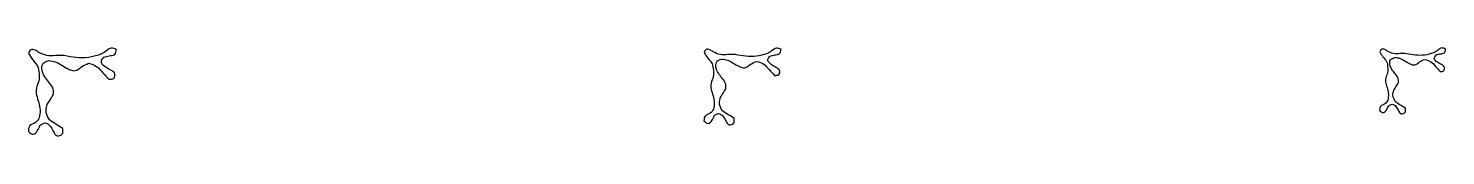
# Model space of a CAD drawing. Extents: x 1 to 50643, y 2 to 54380.
# Drawn here: x 47523 to 48573, y 21876 to 21941 of the extents above; entities that cross this region are included whole.
import ezdxf

# ---------------------------------------------------------------- set-up
doc = ezdxf.new("R2010")
doc.units = 0
doc.layers.add('Layer_1', color=7, linetype='CONTINUOUS')

msp = doc.modelspace()

# ---------------------------------------------------------------- linework, layer by layer
at = {"layer": 'Layer_1', "color": 7}
for points in [[(47523.107116, 21937.261635)], [(48023.803699, 21937.767336)], [(48524.499997, 21938.27332)]]:
    msp.add_lwpolyline(points, close=True, dxfattribs=at)
for points, knots in [([(47530.679307, 21937.858328), (47529.833202, 21938.499923), (47528.16045, 21939.768359), (47524.336209, 21940.542039), (47523.509818, 21938.336431), (47523.107116, 21937.261635)], [0, 0, 0, 0, 3.273622, 6.471964, 9.511872, 9.511872, 9.511872, 9.511872]), ([(47523.107116, 21937.261635), (47524.020558, 21935.575195), (47525.853933, 21932.190332), (47530.40418, 21928.133466), (47530.695248, 21924.131174), (47530.840598, 21922.132562)], [0, 0, 0, 0, 5.757054, 11.555015, 17.338309, 17.338309, 17.338309, 17.338309]), ([(47549.344884, 21935.459367), (47547.224108, 21935.510019), (47542.971851, 21935.611577), (47536.468415, 21935.024774), (47532.593587, 21936.921359), (47530.679307, 21937.858328)], [0, 0, 0, 0, 6.390785, 12.813824, 19.085289, 19.085289, 19.085289, 19.085289]), ([(47576.171408, 21936.213666), (47573.264848, 21935.351618), (47567.445687, 21933.62573), (47558.262832, 21933.822106), (47552.318577, 21934.913422), (47549.344884, 21935.459367)], [0, 0, 0, 0, 9.046755, 18.112315, 27.187432, 27.187432, 27.187432, 27.187432]), ([(47588.161111, 21940.003872), (47586.857603, 21940.616239), (47583.950552, 21941.981925), (47580.26633, 21938.357062), (47577.514292, 21936.916569), (47576.171408, 21936.213666)], [0, 0, 0, 0, 3.962931, 8.838027, 13.483853, 13.483853, 13.483853, 13.483853]), ([(47583.976039, 21924.630452), (47582.674467, 21925.370619), (47580.105026, 21926.831788), (47575.744205, 21930.333242), (47577.781486, 21933.003726), (47578.742716, 21934.263713)], [0, 0, 0, 0, 4.719497, 9.316785, 13.423514, 13.423514, 13.423514, 13.423514]), ([(47578.742716, 21934.263713), (47580.042422, 21934.682568), (47582.649506, 21935.522751), (47587.553581, 21935.549189), (47587.96596, 21938.572936), (47588.161111, 21940.003872)], [0, 0, 0, 0, 4.224597, 8.474132, 12.291793, 12.291793, 12.291793, 12.291793]), ([(48030.429401, 21938.289478), (48029.689038, 21938.850893), (48028.225344, 21939.960807), (48024.87905, 21940.637709), (48024.156023, 21938.707776), (48023.803699, 21937.767336)], [0, 0, 0, 0, 2.864508, 5.663116, 8.322985, 8.322985, 8.322985, 8.322985]), ([(48023.803699, 21937.767336), (48024.602895, 21936.291719), (48026.206977, 21933.329979), (48030.188357, 21929.780271), (48030.443081, 21926.27831), (48030.570282, 21924.529539)], [0, 0, 0, 0, 5.037271, 10.110408, 15.170763, 15.170763, 15.170763, 15.170763]), ([(48046.761498, 21936.190422), (48044.905827, 21936.234734), (48041.185142, 21936.323581), (48035.494721, 21935.810111), (48032.104339, 21937.469631), (48030.429401, 21938.289478)], [0, 0, 0, 0, 5.59191, 11.21198, 16.699355, 16.699355, 16.699355, 16.699355]), ([(48034.304645, 21922.464782), (48033.574358, 21923.773659), (48032.170201, 21926.290297), (48032.358039, 21931.410633), (48035.306097, 21932.435417), (48036.810472, 21932.958359)], [0, 0, 0, 0, 4.53216, 8.714195, 13.072046, 13.072046, 13.072046, 13.072046]), ([(48036.810472, 21932.958359), (48038.33699, 21932.804634), (48041.431526, 21932.493004), (48045.351058, 21929.889458), (48048.021943, 21928.346963), (48049.354065, 21927.577634)], [0, 0, 0, 0, 4.532938, 9.189111, 13.822185, 13.822185, 13.822185, 13.822185]), ([(48070.234919, 21936.850611), (48067.691629, 21936.096315), (48062.599793, 21934.586162), (48054.564734, 21934.757912), (48049.363483, 21935.712752), (48046.761498, 21936.190422)], [0, 0, 0, 0, 7.916062, 15.848481, 23.789202, 23.789202, 23.789202, 23.789202]), ([(48080.72566, 21940.166864), (48079.585153, 21940.702741), (48077.041589, 21941.897857), (48073.817961, 21938.726015), (48071.40994, 21937.46563), (48070.234919, 21936.850611)], [0, 0, 0, 0, 3.467437, 7.733092, 11.798166, 11.798166, 11.798166, 11.798166]), ([(48077.063864, 21926.715334), (48075.925027, 21927.362979), (48073.67683, 21928.641505), (48069.861085, 21931.705147), (48071.643714, 21934.04173), (48072.484777, 21935.144155)], [0, 0, 0, 0, 4.12947, 8.152056, 11.745269, 11.745269, 11.745269, 11.745269]), ([(48072.484777, 21935.144155), (48073.622005, 21935.510718), (48075.903139, 21936.245996), (48080.194191, 21936.269039), (48080.554941, 21938.914796), (48080.72566, 21940.166864)], [0, 0, 0, 0, 3.696535, 7.414774, 10.755177, 10.755177, 10.755177, 10.755177]), ([(48530.179211, 21938.720911), (48529.5446, 21939.20209), (48528.289969, 21940.153385), (48525.421754, 21940.733588), (48524.801996, 21939.079388), (48524.499997, 21938.27332)], [0, 0, 0, 0, 2.455273, 4.854089, 7.133933, 7.133933, 7.133933, 7.133933]), ([(48524.499997, 21938.27332), (48525.18504, 21937.008506), (48526.560014, 21934.469851), (48529.972673, 21931.427203), (48530.190961, 21928.425473), (48530.299967, 21926.926515)], [0, 0, 0, 0, 4.317689, 8.666194, 13.00366, 13.00366, 13.00366, 13.00366]), ([(48544.178394, 21936.921478), (48542.58776, 21936.959526), (48539.398527, 21937.035814), (48534.52094, 21936.595734), (48531.614879, 21938.018184), (48530.179211, 21938.720911)], [0, 0, 0, 0, 4.793247, 9.610496, 14.313979, 14.313979, 14.313979, 14.313979]), ([(48533.500849, 21925.156846), (48532.874896, 21926.278718), (48531.671322, 21928.435839), (48531.832371, 21932.824788), (48534.359395, 21933.703203), (48535.648944, 21934.151461)], [0, 0, 0, 0, 3.884631, 7.46932, 11.204856, 11.204856, 11.204856, 11.204856]), ([(48535.648944, 21934.151461), (48536.957364, 21934.019501), (48539.609719, 21933.751997), (48542.969365, 21931.520694), (48545.258662, 21930.198611), (48546.400473, 21929.539209)], [0, 0, 0, 0, 3.885417, 7.876294, 11.847433, 11.847433, 11.847433, 11.847433]), ([(48564.298145, 21937.487556), (48562.118199, 21936.840952), (48557.753828, 21935.546416), (48550.866721, 21935.693665), (48546.4086, 21936.512066), (48544.178394, 21936.921478)], [0, 0, 0, 0, 6.785193, 13.584326, 20.390453, 20.390453, 20.390453, 20.390453]), ([(48546.400473, 21929.539209), (48547.762244, 21928.94918), (48550.564652, 21927.734951), (48553.90451, 21931.138181), (48556.527807, 21932.150293), (48557.829483, 21932.652501)], [0, 0, 0, 0, 4.059828, 8.354775, 12.584904, 12.584904, 12.584904, 12.584904]), ([(48557.829483, 21932.652501), (48559.413053, 21932.2025), (48562.623928, 21931.290072), (48565.785007, 21927.335526), (48568.021129, 21924.954978), (48569.134619, 21923.76957)], [0, 0, 0, 0, 4.817601, 9.768255, 14.678594, 14.678594, 14.678594, 14.678594]), ([(48573.290493, 21940.33014), (48572.312843, 21940.789407), (48570.132522, 21941.81365), (48567.369376, 21939.094987), (48565.305313, 21938.014691), (48564.298145, 21937.487556)], [0, 0, 0, 0, 2.972238, 6.628583, 10.112897, 10.112897, 10.112897, 10.112897]), ([(48570.15169, 21928.800217), (48569.175528, 21929.355313), (48567.248476, 21930.451136), (48563.977853, 21933.07704), (48565.505695, 21935.079899), (48566.226555, 21936.024879)], [0, 0, 0, 0, 3.539532, 6.987431, 10.067361, 10.067361, 10.067361, 10.067361]), ([(48566.226555, 21936.024879), (48567.201348, 21936.339033), (48569.156682, 21936.969193), (48572.834774, 21936.989055), (48573.144105, 21939.256903), (48573.290493, 21940.33014)], [0, 0, 0, 0, 3.168492, 6.355669, 9.219022, 9.219022, 9.219022, 9.219022]), ([(47530.840598, 21922.132562), (47530.96788, 21920.262078), (47531.221907, 21916.529017), (47528.407074, 21911.576774), (47528.775025, 21907.942188), (47528.954424, 21906.170103)], [0, 0, 0, 0, 5.519666, 11.015996, 16.245505, 16.245505, 16.245505, 16.245505]), ([(47535.108441, 21919.772719), (47534.273802, 21921.268583), (47532.668991, 21924.144769), (47532.883644, 21929.996713), (47536.252949, 21931.167894), (47537.972284, 21931.76554)], [0, 0, 0, 0, 5.179661, 9.959242, 14.939758, 14.939758, 14.939758, 14.939758]), ([(47537.972284, 21931.76554), (47539.71687, 21931.589865), (47543.253477, 21931.233739), (47547.732825, 21928.258117), (47550.785247, 21926.495281), (47552.307656, 21925.616059)], [0, 0, 0, 0, 5.180467, 10.501791, 15.796678, 15.796678, 15.796678, 15.796678]), ([(47552.307656, 21925.616059), (47554.123415, 21924.829338), (47557.860041, 21923.210356), (47562.313283, 21927.747884), (47565.810934, 21929.097466), (47567.54643, 21929.767114)], [0, 0, 0, 0, 5.413296, 11.139956, 16.779979, 16.779979, 16.779979, 16.779979]), ([(47567.54643, 21929.767114), (47569.657899, 21929.167135), (47573.939173, 21927.9506), (47578.153997, 21922.677761), (47581.135555, 21919.503661), (47582.620228, 21917.923112)], [0, 0, 0, 0, 6.423562, 13.024592, 19.571764, 19.571764, 19.571764, 19.571764]), ([(47582.620228, 21917.923112), (47584.024066, 21917.8751), (47586.733929, 21917.78242), (47587.64848, 21922.695561), (47585.252936, 21923.957696), (47583.976039, 21924.630452)], [0, 0, 0, 0, 3.715306, 7.171749, 11.117155, 11.117155, 11.117155, 11.117155]), ([(48030.570282, 21924.529539), (48030.681671, 21922.892882), (48030.903978, 21919.626485), (48028.441067, 21915.293256), (48028.762991, 21912.112984), (48028.919951, 21910.562387)], [0, 0, 0, 0, 4.829659, 9.638909, 14.214801, 14.214801, 14.214801, 14.214801]), ([(48039.917811, 21911.13045), (48039.938003, 21912.627464), (48039.978636, 21915.639941), (48036.705923, 21918.863154), (48035.10565, 21921.263371), (48034.304645, 21922.464782)], [0, 0, 0, 0, 4.303909, 8.660861, 13.027284, 13.027284, 13.027284, 13.027284]), ([(48049.354065, 21927.577634), (48050.942856, 21926.889294), (48054.212411, 21925.472767), (48058.108915, 21929.443164), (48061.169379, 21930.624018), (48062.687957, 21931.209949)], [0, 0, 0, 0, 4.7366, 9.747395, 14.682445, 14.682445, 14.682445, 14.682445]), ([(48062.687957, 21931.209949), (48064.535504, 21930.684954), (48068.281617, 21929.620467), (48071.969547, 21925.006708), (48074.578454, 21922.229434), (48075.877565, 21920.846483)], [0, 0, 0, 0, 5.620656, 11.396525, 17.12528, 17.12528, 17.12528, 17.12528]), ([(48075.877565, 21920.846483), (48077.10588, 21920.804447), (48079.476961, 21920.723302), (48080.277286, 21925.022276), (48078.181166, 21926.126661), (48077.063864, 21926.715334)], [0, 0, 0, 0, 3.250787, 6.275171, 9.727444, 9.727444, 9.727444, 9.727444]), ([(48530.299967, 21926.926515), (48530.395446, 21925.523664), (48530.586001, 21922.72388), (48528.474905, 21919.009682), (48528.750909, 21916.283739), (48528.885478, 21914.954671)], [0, 0, 0, 0, 4.139716, 8.261967, 12.184115, 12.184115, 12.184115, 12.184115]), ([(48538.312094, 21915.441663), (48538.329391, 21916.724818), (48538.364197, 21919.306941), (48535.559027, 21922.069698), (48534.187404, 21924.127053), (48533.500849, 21925.156846)], [0, 0, 0, 0, 3.689069, 7.423602, 11.166241, 11.166241, 11.166241, 11.166241]), ([(48569.134619, 21923.76957), (48570.187523, 21923.733557), (48572.21996, 21923.66404), (48572.906006, 21927.348926), (48571.109355, 21928.295608), (48570.15169, 21928.800217)], [0, 0, 0, 0, 2.786565, 5.378951, 8.338042, 8.338042, 8.338042, 8.338042]), ([(47541.523529, 21906.81952), (47541.546586, 21908.530328), (47541.592985, 21911.97309), (47537.852665, 21915.656572), (47536.023841, 21918.399682), (47535.108441, 21919.772719)], [0, 0, 0, 0, 4.918558, 9.897907, 14.888032, 14.888032, 14.888032, 14.888032]), ([(48035.200393, 21899.171928), (48035.155352, 21900.672769), (48035.064978, 21903.684105), (48037.767666, 21907.349011), (48039.203109, 21909.87351), (48039.917811, 21911.13045)], [0, 0, 0, 0, 4.375362, 8.778873, 13.145489, 13.145489, 13.145489, 13.145489]), ([(48528.885478, 21914.954671), (48529.315259, 21913.585136), (48530.172795, 21910.852523), (48531.173222, 21906.592519), (48530.674056, 21903.74321), (48530.424691, 21902.319803)], [0, 0, 0, 0, 4.318903, 8.617447, 12.908466, 12.908466, 12.908466, 12.908466]), ([(48534.268755, 21905.191583), (48534.230117, 21906.478018), (48534.152593, 21909.059148), (48536.469193, 21912.200451), (48537.699519, 21914.364294), (48538.312094, 21915.441663)], [0, 0, 0, 0, 3.750302, 7.524686, 11.267439, 11.267439, 11.267439, 11.267439]), ([(47528.954424, 21906.170103), (47529.527465, 21904.344034), (47530.67084, 21900.700517), (47532.00475, 21895.020483), (47531.339194, 21891.221394), (47531.006708, 21889.323517)], [0, 0, 0, 0, 5.758601, 11.490017, 17.21138, 17.21138, 17.21138, 17.21138]), ([(47536.132032, 21893.152557), (47536.080585, 21894.867784), (47535.977359, 21898.30929), (47539.066192, 21902.49776), (47540.706708, 21905.382963), (47541.523529, 21906.81952)], [0, 0, 0, 0, 5.00036, 10.032941, 15.023529, 15.023529, 15.023529, 15.023529]), ([(48028.919951, 21910.562387), (48029.421368, 21908.964564), (48030.421828, 21905.776487), (48031.589076, 21900.806469), (48031.006655, 21897.482291), (48030.7157, 21895.82166)], [0, 0, 0, 0, 5.038822, 10.053776, 15.059942, 15.059942, 15.059942, 15.059942]), ([(48530.424691, 21902.319803), (48529.827825, 21901.314927), (48528.584765, 21899.222127), (48524.550659, 21898.435007), (48524.415489, 21895.920759), (48524.35373, 21894.771991)], [0, 0, 0, 0, 3.419675, 7.121972, 10.236687, 10.236687, 10.236687, 10.236687]), ([(48543.558457, 21896.340967), (48542.362079, 21897.146097), (48539.941329, 21898.775196), (48535.756163, 21900.824816), (48534.762362, 21903.742439), (48534.268755, 21905.191583)], [0, 0, 0, 0, 4.366891, 8.835967, 13.246201, 13.246201, 13.246201, 13.246201]), ([(47548.518302, 21881.351926), (47546.92317, 21882.425327), (47543.695496, 21884.597304), (47538.115329, 21887.330128), (47536.790208, 21891.220329), (47536.132032, 21893.152557)], [0, 0, 0, 0, 5.822247, 11.781046, 17.661492, 17.661492, 17.661492, 17.661492]), ([(48030.7157, 21895.82166), (48030.019415, 21894.649299), (48028.569286, 21892.207664), (48023.862788, 21891.289438), (48023.705102, 21888.356106), (48023.633053, 21887.015832)], [0, 0, 0, 0, 3.98952, 8.308836, 11.942771, 11.942771, 11.942771, 11.942771]), ([(48023.633053, 21887.015832), (48024.690496, 21886.039278), (48026.732915, 21884.153093), (48029.841207, 21887.473603), (48030.710418, 21889.64969), (48031.173779, 21890.809722)], [0, 0, 0, 0, 3.663611, 7.076156, 10.972273, 10.972273, 10.972273, 10.972273]), ([(48031.173779, 21890.809722), (48032.256419, 21891.6445), (48034.468653, 21893.350259), (48038.073824, 21890.486732), (48039.241238, 21888.231694), (48039.835607, 21887.08358)], [0, 0, 0, 0, 3.672786, 7.504857, 11.479527, 11.479527, 11.479527, 11.479527]), ([(48046.038379, 21888.846446), (48044.642662, 21889.78572), (48041.818487, 21891.686302), (48036.935771, 21894.077375), (48035.776288, 21897.481273), (48035.200393, 21899.171928)], [0, 0, 0, 0, 5.094487, 10.308481, 15.453731, 15.453731, 15.453731, 15.453731]), ([(48524.35373, 21894.771991), (48525.260113, 21893.934933), (48527.010769, 21892.318179), (48529.67498, 21895.164404), (48530.420087, 21897.029596), (48530.81729, 21898.023897)], [0, 0, 0, 0, 3.14025, 6.065306, 9.404856, 9.404856, 9.404856, 9.404856]), ([(48530.81729, 21898.023897), (48531.745248, 21898.739421), (48533.641442, 21900.201525), (48536.731579, 21897.746892), (48537.732288, 21895.813961), (48538.241795, 21894.829817)], [0, 0, 0, 0, 3.14804, 6.432718, 9.839793, 9.839793, 9.839793, 9.839793]), ([(48538.241795, 21894.829817), (48538.792733, 21893.734486), (48539.821777, 21891.688622), (48543.820793, 21892.909551), (48543.649588, 21895.148951), (48543.558457, 21896.340967)], [0, 0, 0, 0, 3.247506, 6.065703, 9.273062, 9.273062, 9.273062, 9.273062]), ([(47531.006708, 21889.323517), (47530.210956, 21887.983653), (47528.553675, 21885.193173), (47523.174861, 21884.143742), (47522.994501, 21880.791396), (47522.912093, 21879.259673)], [0, 0, 0, 0, 4.5595, 9.495876, 13.648938, 13.648938, 13.648938, 13.648938]), ([(47522.912093, 21879.259673), (47524.120643, 21878.14355), (47526.454886, 21875.987825), (47530.007291, 21879.78278), (47531.000697, 21882.26977), (47531.530267, 21883.595548)], [0, 0, 0, 0, 4.187154, 8.087235, 12.540036, 12.540036, 12.540036, 12.540036]), ([(47531.530267, 21883.595548), (47532.767572, 21884.54964), (47535.295816, 21886.499183), (47539.416003, 21883.226431), (47540.750152, 21880.649218), (47541.429419, 21879.337059)], [0, 0, 0, 0, 4.197527, 8.577009, 13.119563, 13.119563, 13.119563, 13.119563]), ([(47541.429419, 21879.337059), (47542.164015, 21877.876544), (47543.536069, 21875.148643), (47548.868098, 21876.776689), (47548.639816, 21879.762553), (47548.518302, 21881.351926)], [0, 0, 0, 0, 4.330145, 8.087699, 12.36424, 12.36424, 12.36424, 12.36424]), ([(48039.835607, 21887.08358), (48040.478366, 21885.805626), (48041.678894, 21883.418701), (48046.344423, 21884.843175), (48046.144694, 21887.455779), (48046.038379, 21888.846446)], [0, 0, 0, 0, 3.788878, 7.076752, 10.818634, 10.818634, 10.818634, 10.818634])]:
    msp.add_open_spline(points, degree=3, knots=knots, dxfattribs=at)

doc.saveas('drawing.dxf')
